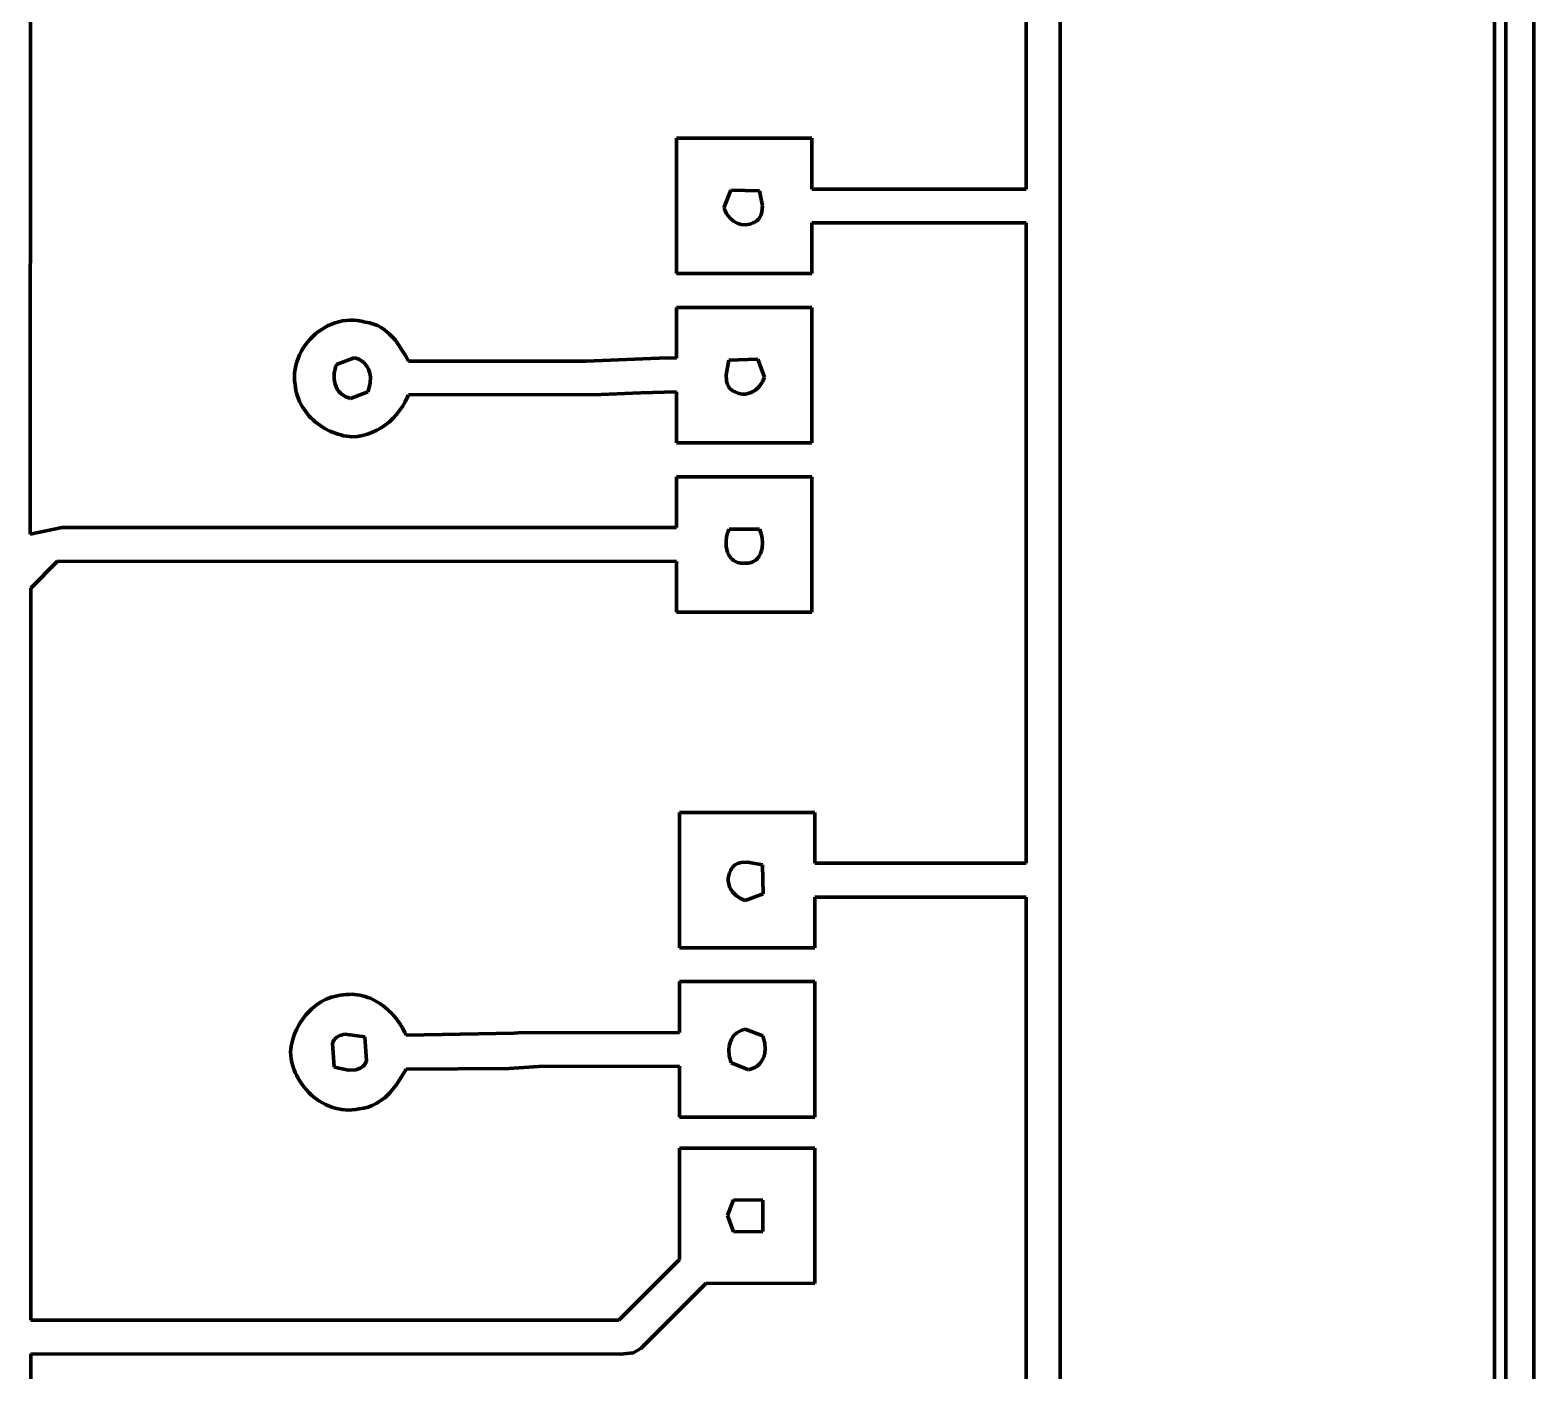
# Model space of a CAD drawing. Header units: millimetres. Extents: x 0 to 15.4, y 0 to 12.6.
# Drawn here: x 11.741 to 15.444, y 5.917 to 9.218 of the extents above; entities that cross this region are included whole.
import ezdxf

# ---------------------------------------------------------------- set-up
doc = ezdxf.new("R2010")
doc.units = ezdxf.units.MM
doc.layers.add('color#000000ff', color=7, linetype='CONTINUOUS', lineweight=100)
doc.layers.add('color#ffffffff', color=7, linetype='CONTINUOUS', lineweight=100)

msp = doc.modelspace()

# ---------------------------------------------------------------- linework, layer by layer
at = {"layer": 'color#000000ff'}
for p, q in [((15.3473, 0.0486), (15.3472, 12.5625)), ((15.375, 12.5902), (15.375, 0.0209)), ((14.2778, 11.7762), (14.2773, 0.4979)), ((14.1944, 8.8263), (14.1945, 10.2431)), ((11.7427, 9.3297), (11.7413, 7.9771)), ((13.3333, 8.6181), (13.3333, 8.9514)), ((13.3333, 8.9514), (13.6667, 8.9514)), ((13.6667, 8.9514), (13.6667, 8.8263)), ((13.4667, 8.824), (13.4499, 8.78)), ((13.5377, 8.8223), (13.4667, 8.824)), ((13.5445, 8.7853), (13.5377, 8.8223)), ((13.6667, 8.8263), (14.1944, 8.8263)), ((13.4499, 8.78), (13.451, 8.7769)), ((13.451, 8.7769), (13.4565, 8.7654)), ((13.5434, 8.7697), (13.5445, 8.7853)), ((13.4565, 8.7654), (13.4641, 8.7553)), ((13.4641, 8.7553), (13.4734, 8.7472)), ((13.4734, 8.7472), (13.484, 8.7414)), ((13.484, 8.7414), (13.4927, 8.7389)), ((13.5081, 8.7388), (13.5144, 8.7403)), ((13.5144, 8.7403), (13.5208, 8.7429)), ((13.5208, 8.7429), (13.5241, 8.7442)), ((13.5241, 8.7442), (13.5271, 8.7457)), ((13.5271, 8.7457), (13.5298, 8.7474)), ((13.5298, 8.7474), (13.5344, 8.7514)), ((13.5344, 8.7514), (13.538, 8.756)), ((13.538, 8.756), (13.5408, 8.7612)), ((13.5408, 8.7612), (13.5434, 8.7697)), ((14.1945, 8.7431), (13.6666, 8.7431)), ((13.6666, 8.7431), (13.6667, 8.6181)), ((14.1944, 7.1667), (14.1945, 8.7431)), ((13.4927, 8.7389), (13.5018, 8.7382)), ((13.5018, 8.7382), (13.5081, 8.7388)), ((13.6667, 8.6181), (13.3333, 8.6181)), ((13.3333, 8.5347), (13.6667, 8.5347)), ((13.3333, 8.4098), (13.3333, 8.5347)), ((13.6667, 8.5347), (13.6667, 8.2014)), ((12.4517, 8.4755), (12.4594, 8.4809)), ((12.4594, 8.4809), (12.4674, 8.4858)), ((12.4674, 8.4858), (12.4756, 8.4901)), ((12.4756, 8.4901), (12.4841, 8.4939)), ((12.4841, 8.4939), (12.4928, 8.4971)), ((12.4928, 8.4971), (12.5017, 8.4997)), ((12.5017, 8.4997), (12.5108, 8.5017)), ((12.5108, 8.5017), (12.52, 8.503)), ((12.52, 8.503), (12.5292, 8.5037)), ((12.5292, 8.5037), (12.5386, 8.5036)), ((12.5386, 8.5036), (12.548, 8.5028)), ((12.548, 8.5028), (12.5574, 8.5012)), ((12.5574, 8.5012), (12.5668, 8.4988)), ((12.5668, 8.4988), (12.5774, 8.497)), ((12.5774, 8.497), (12.5873, 8.494)), ((12.5873, 8.494), (12.5968, 8.4901)), ((12.5968, 8.4901), (12.6057, 8.4853)), ((12.6057, 8.4853), (12.6141, 8.4797)), ((12.4189, 8.4423), (12.4247, 8.4497)), ((12.4247, 8.4497), (12.4308, 8.4568)), ((12.4308, 8.4568), (12.4374, 8.4635)), ((12.4374, 8.4635), (12.4444, 8.4697)), ((12.4444, 8.4697), (12.4517, 8.4755)), ((12.6141, 8.4797), (12.6259, 8.4699)), ((12.6259, 8.4699), (12.64, 8.4549)), ((12.64, 8.4549), (12.6661, 8.4162)), ((12.3981, 8.4009), (12.4011, 8.4096)), ((12.4011, 8.4096), (12.4048, 8.4182)), ((12.4048, 8.4182), (12.409, 8.4265)), ((12.409, 8.4265), (12.4137, 8.4346)), ((12.4137, 8.4346), (12.4189, 8.4423)), ((12.5392, 8.4111), (12.4957, 8.3946)), ((12.5433, 8.41), (12.5392, 8.4111)), ((12.5507, 8.4072), (12.5433, 8.41)), ((12.5572, 8.4036), (12.5507, 8.4072)), ((12.6661, 8.4162), (12.6733, 8.4027)), ((13.111, 8.4026), (13.3103, 8.4105)), ((13.3103, 8.4105), (13.3333, 8.4098)), ((13.5334, 8.4073), (13.4621, 8.4054)), ((13.5501, 8.3635), (13.5334, 8.4073)), ((12.3924, 8.364), (12.3928, 8.3734)), ((12.3928, 8.3734), (12.3939, 8.3827)), ((12.3939, 8.3827), (12.3956, 8.3919)), ((12.3956, 8.3919), (12.3981, 8.4009)), ((12.4905, 8.3731), (12.4901, 8.3589)), ((12.4944, 8.391), (12.4905, 8.3731)), ((12.4957, 8.3946), (12.4944, 8.391)), ((12.5628, 8.3993), (12.5572, 8.4036)), ((12.5675, 8.3944), (12.5628, 8.3993)), ((12.5715, 8.3889), (12.5675, 8.3944)), ((12.5746, 8.383), (12.5715, 8.3889)), ((12.5778, 8.3734), (12.5746, 8.383)), ((12.5793, 8.3632), (12.5778, 8.3734)), ((12.6733, 8.4027), (13.111, 8.4026)), ((13.4621, 8.4054), (13.4553, 8.3693)), ((13.4553, 8.3693), (13.4562, 8.3538)), ((12.3927, 8.3545), (12.3924, 8.364)), ((12.3938, 8.345), (12.3927, 8.3545)), ((12.3947, 8.3377), (12.3938, 8.345)), ((12.396, 8.3305), (12.3947, 8.3377)), ((12.4901, 8.3589), (12.4917, 8.3487)), ((12.4917, 8.3487), (12.4948, 8.3392)), ((12.4948, 8.3392), (12.4979, 8.3333)), ((12.4979, 8.3333), (12.5018, 8.3278)), ((12.5734, 8.3274), (12.5759, 8.3345)), ((12.5759, 8.3345), (12.5789, 8.3489)), ((12.5789, 8.3489), (12.5793, 8.3632)), ((13.4562, 8.3538), (13.4587, 8.3454)), ((13.4587, 8.3454), (13.4613, 8.3402)), ((13.4613, 8.3402), (13.4647, 8.3356)), ((13.4647, 8.3356), (13.4692, 8.3316)), ((13.5206, 8.327), (13.5285, 8.332)), ((13.5285, 8.332), (13.5376, 8.3407)), ((13.5376, 8.3407), (13.545, 8.3514)), ((13.545, 8.3514), (13.5501, 8.3635)), ((12.3976, 8.3235), (12.396, 8.3305)), ((12.3997, 8.3166), (12.3976, 8.3235)), ((12.4021, 8.31), (12.3997, 8.3166)), ((12.4049, 8.3034), (12.4021, 8.31)), ((12.408, 8.2971), (12.4049, 8.3034)), ((12.4114, 8.2909), (12.408, 8.2971)), ((12.5018, 8.3278), (12.5066, 8.323)), ((12.5066, 8.323), (12.5122, 8.3187)), ((12.5122, 8.3187), (12.5187, 8.3151)), ((12.5187, 8.3151), (12.5261, 8.3122)), ((12.5261, 8.3122), (12.5302, 8.3111)), ((12.5302, 8.3111), (12.5734, 8.3274)), ((12.665, 8.3022), (12.6585, 8.2913)), ((12.6733, 8.3195), (12.665, 8.3022)), ((13.1472, 8.3203), (12.6733, 8.3195)), ((13.2456, 8.3249), (13.1472, 8.3203)), ((13.3332, 8.3268), (13.2456, 8.3249)), ((13.3333, 8.2014), (13.3332, 8.3268)), ((13.4692, 8.3316), (13.4717, 8.3299)), ((13.4717, 8.3299), (13.4746, 8.3283)), ((13.4746, 8.3283), (13.4777, 8.3269)), ((13.4777, 8.3269), (13.4841, 8.3241)), ((13.4841, 8.3241), (13.4905, 8.3224)), ((13.4905, 8.3224), (13.4968, 8.3216)), ((13.4968, 8.3216), (13.5031, 8.3217)), ((13.5031, 8.3217), (13.5121, 8.3235)), ((13.5121, 8.3235), (13.5206, 8.327)), ((12.4151, 8.2849), (12.4114, 8.2909)), ((12.4192, 8.2792), (12.4151, 8.2849)), ((12.4235, 8.2736), (12.4192, 8.2792)), ((12.4281, 8.2682), (12.4235, 8.2736)), ((12.433, 8.2631), (12.4281, 8.2682)), ((12.4381, 8.2582), (12.433, 8.2631)), ((12.4434, 8.2535), (12.4381, 8.2582)), ((12.6351, 8.262), (12.626, 8.2535)), ((12.6435, 8.2711), (12.6351, 8.262)), ((12.6514, 8.2809), (12.6435, 8.2711)), ((12.6585, 8.2913), (12.6514, 8.2809)), ((12.449, 8.249), (12.4434, 8.2535)), ((12.4547, 8.2448), (12.449, 8.249)), ((12.4607, 8.2409), (12.4547, 8.2448)), ((12.4668, 8.2372), (12.4607, 8.2409)), ((12.4731, 8.2337), (12.4668, 8.2372)), ((12.4795, 8.2306), (12.4731, 8.2337)), ((12.4861, 8.2277), (12.4795, 8.2306)), ((12.4928, 8.2251), (12.4861, 8.2277)), ((12.4996, 8.2229), (12.4928, 8.2251)), ((12.5065, 8.2209), (12.4996, 8.2229)), ((12.5725, 8.2231), (12.5603, 8.2197)), ((12.5842, 8.2275), (12.5725, 8.2231)), ((12.5954, 8.2327), (12.5842, 8.2275)), ((12.6062, 8.2388), (12.5954, 8.2327)), ((12.6164, 8.2458), (12.6062, 8.2388)), ((12.626, 8.2535), (12.6164, 8.2458)), ((12.5135, 8.2192), (12.5065, 8.2209)), ((12.5205, 8.2178), (12.5135, 8.2192)), ((12.5276, 8.2168), (12.5205, 8.2178)), ((12.5348, 8.2161), (12.5276, 8.2168)), ((12.5477, 8.2174), (12.5348, 8.2161)), ((12.5603, 8.2197), (12.5477, 8.2174)), ((13.6667, 8.2014), (13.3333, 8.2014)), ((13.3333, 7.993), (13.3333, 8.118)), ((13.3333, 8.118), (13.6667, 8.118)), ((13.6667, 8.118), (13.6667, 7.7848)), ((11.7413, 7.9771), (11.8205, 7.9932)), ((11.8205, 7.9932), (13.3333, 7.993)), ((13.4565, 7.9706), (13.4551, 7.9587)), ((13.4595, 7.982), (13.4565, 7.9706)), ((13.4624, 7.989), (13.4595, 7.982)), ((13.5376, 7.989), (13.4624, 7.989)), ((13.5416, 7.9785), (13.5376, 7.989)), ((13.5441, 7.967), (13.5416, 7.9785)), ((13.5449, 7.9551), (13.5441, 7.967)), ((13.4551, 7.9587), (13.4555, 7.9467)), ((13.4555, 7.9467), (13.4568, 7.9391)), ((13.4568, 7.9391), (13.459, 7.9318)), ((13.459, 7.9318), (13.462, 7.9251)), ((13.462, 7.9251), (13.466, 7.9191)), ((13.5365, 7.9225), (13.5399, 7.9289)), ((13.5399, 7.9289), (13.5424, 7.9359)), ((13.5424, 7.9359), (13.544, 7.9434)), ((13.544, 7.9434), (13.5449, 7.9551)), ((11.8091, 7.91), (11.7428, 7.8437)), ((13.3333, 7.9098), (11.8091, 7.91)), ((13.3333, 7.7848), (13.3333, 7.9098)), ((13.466, 7.9191), (13.4683, 7.9164)), ((13.4683, 7.9164), (13.4709, 7.914)), ((13.4709, 7.914), (13.4737, 7.9118)), ((13.4737, 7.9118), (13.4768, 7.9099)), ((13.4768, 7.9099), (13.4801, 7.9083)), ((13.4801, 7.9083), (13.4837, 7.907)), ((13.4837, 7.907), (13.4875, 7.9061)), ((13.4875, 7.9061), (13.4916, 7.9056)), ((13.4916, 7.9056), (13.496, 7.9054)), ((13.496, 7.9054), (13.5006, 7.9056)), ((13.5006, 7.9056), (13.5052, 7.9055)), ((13.5052, 7.9055), (13.5094, 7.9057)), ((13.5094, 7.9057), (13.5135, 7.9063)), ((13.5135, 7.9063), (13.5172, 7.9073)), ((13.5172, 7.9073), (13.5207, 7.9087)), ((13.5207, 7.9087), (13.5239, 7.9103)), ((13.5239, 7.9103), (13.5269, 7.9122)), ((13.5269, 7.9122), (13.5297, 7.9144)), ((13.5297, 7.9144), (13.5322, 7.9169)), ((13.5322, 7.9169), (13.5344, 7.9196)), ((13.5344, 7.9196), (13.5365, 7.9225)), ((11.7428, 7.8437), (11.743, 6.0417)), ((13.6667, 7.7848), (13.3333, 7.7848)), ((13.3403, 6.9583), (13.3403, 7.2917)), ((13.3403, 7.2917), (13.6736, 7.2917)), ((13.6736, 7.2917), (13.6736, 7.1667)), ((13.4665, 7.1493), (13.4652, 7.1461)), ((13.4681, 7.1523), (13.4665, 7.1493)), ((13.4698, 7.155), (13.4681, 7.1523)), ((13.4737, 7.1596), (13.4698, 7.155)), ((13.4783, 7.1632), (13.4737, 7.1596)), ((13.4835, 7.166), (13.4783, 7.1632)), ((13.492, 7.1686), (13.4835, 7.166)), ((13.5077, 7.1696), (13.492, 7.1686)), ((13.5447, 7.1625), (13.5077, 7.1696)), ((13.5462, 7.0916), (13.5447, 7.1625)), ((13.6736, 7.1667), (14.1944, 7.1667)), ((13.4606, 7.1302), (13.4604, 7.124)), ((13.4604, 7.124), (13.4617, 7.115)), ((13.4617, 7.1365), (13.4606, 7.1302)), ((13.4638, 7.1429), (13.4617, 7.1365)), ((13.4617, 7.115), (13.4647, 7.1064)), ((13.4652, 7.1461), (13.4638, 7.1429)), ((13.4647, 7.1064), (13.4711, 7.0961)), ((13.4711, 7.0961), (13.4798, 7.0871)), ((13.4798, 7.0871), (13.4904, 7.08)), ((13.4904, 7.08), (13.5024, 7.0749)), ((13.5024, 7.0749), (13.5462, 7.0916)), ((14.1944, 7.0833), (13.6736, 7.0833)), ((13.6736, 7.0833), (13.6736, 6.9583)), ((14.1944, 5.6528), (14.1944, 7.0833)), ((13.6736, 6.9583), (13.3403, 6.9583)), ((13.3403, 6.875), (13.6736, 6.875)), ((13.3403, 6.7499), (13.3403, 6.875)), ((13.6736, 6.875), (13.6736, 6.5417)), ((12.4406, 6.8129), (12.4461, 6.8172)), ((12.4461, 6.8172), (12.4519, 6.8212)), ((12.4519, 6.8212), (12.4579, 6.825)), ((12.4579, 6.825), (12.4641, 6.8284)), ((12.4641, 6.8284), (12.4704, 6.8315)), ((12.4704, 6.8315), (12.477, 6.8342)), ((12.477, 6.8342), (12.4837, 6.8366)), ((12.4837, 6.8366), (12.4906, 6.8386)), ((12.4906, 6.8386), (12.4976, 6.8403)), ((12.4976, 6.8403), (12.5048, 6.8415)), ((12.5048, 6.8415), (12.5122, 6.8424)), ((12.5122, 6.8424), (12.5193, 6.8433)), ((12.5193, 6.8433), (12.5263, 6.8438)), ((12.5263, 6.8438), (12.5333, 6.8439)), ((12.5333, 6.8439), (12.5402, 6.8435)), ((12.5402, 6.8435), (12.547, 6.8428)), ((12.547, 6.8428), (12.5537, 6.8418)), ((12.5537, 6.8418), (12.5603, 6.8403)), ((12.5603, 6.8403), (12.5667, 6.8385)), ((12.5667, 6.8385), (12.5731, 6.8364)), ((12.5731, 6.8364), (12.5793, 6.834)), ((12.5793, 6.834), (12.5854, 6.8312)), ((12.5854, 6.8312), (12.5914, 6.8282)), ((12.5914, 6.8282), (12.6029, 6.8212)), ((12.6029, 6.8212), (12.6139, 6.8133)), ((12.4078, 6.7758), (12.4118, 6.7817)), ((12.4118, 6.7817), (12.416, 6.7874)), ((12.416, 6.7874), (12.4205, 6.793)), ((12.4205, 6.793), (12.4251, 6.7983)), ((12.4251, 6.7983), (12.4301, 6.8034)), ((12.4301, 6.8034), (12.4352, 6.8083)), ((12.4352, 6.8083), (12.4406, 6.8129)), ((12.6139, 6.8133), (12.6242, 6.8043)), ((12.6242, 6.8043), (12.6338, 6.7946)), ((12.6338, 6.7946), (12.6427, 6.7841)), ((12.6427, 6.7841), (12.6508, 6.773)), ((12.3877, 6.73), (12.392, 6.7437)), ((12.392, 6.7437), (12.3975, 6.7569)), ((12.3975, 6.7569), (12.4041, 6.7696)), ((12.4041, 6.7696), (12.4078, 6.7758)), ((12.5038, 6.7422), (12.4967, 6.7382)), ((12.5165, 6.7456), (12.5038, 6.7422)), ((12.5654, 6.7389), (12.5165, 6.7456)), ((12.6508, 6.773), (12.6581, 6.7613)), ((12.6581, 6.7613), (12.6645, 6.7492)), ((12.6645, 6.7492), (12.6674, 6.743)), ((12.6674, 6.743), (12.9337, 6.7483)), ((12.9337, 6.7483), (12.9432, 6.7494)), ((12.9432, 6.7494), (13.3403, 6.7499)), ((13.4762, 6.7441), (13.4719, 6.7389)), ((13.4814, 6.7487), (13.4762, 6.7441)), ((13.4874, 6.7527), (13.4814, 6.7487)), ((13.4943, 6.7559), (13.4874, 6.7527)), ((13.5022, 6.7584), (13.4943, 6.7559)), ((13.546, 6.7417), (13.5022, 6.7584)), ((13.5506, 6.7239), (13.546, 6.7417)), ((12.3826, 6.7018), (12.3834, 6.7089)), ((12.3834, 6.7089), (12.3845, 6.716)), ((12.3845, 6.716), (12.3859, 6.723)), ((12.3859, 6.723), (12.3877, 6.73)), ((12.4901, 6.7324), (12.4861, 6.7233)), ((12.4861, 6.7233), (12.4898, 6.6643)), ((12.4967, 6.7382), (12.4901, 6.7324)), ((12.5696, 6.68), (12.5654, 6.7389)), ((13.4631, 6.7174), (13.4621, 6.707)), ((13.4621, 6.707), (13.4631, 6.6927)), ((13.4657, 6.7272), (13.4631, 6.7174)), ((13.4684, 6.7332), (13.4657, 6.7272)), ((13.4719, 6.7389), (13.4684, 6.7332)), ((13.5516, 6.7096), (13.5506, 6.7239)), ((13.5506, 6.6992), (13.5516, 6.7096)), ((12.3833, 6.6932), (12.3826, 6.7018)), ((12.3845, 6.6846), (12.3833, 6.6932)), ((12.3863, 6.6762), (12.3845, 6.6846)), ((12.3885, 6.6679), (12.3863, 6.6762)), ((12.3912, 6.6597), (12.3885, 6.6679)), ((12.5543, 6.6619), (12.5613, 6.6666)), ((12.5613, 6.6666), (12.5657, 6.6708)), ((12.5657, 6.6708), (12.5696, 6.68)), ((12.9931, 6.6658), (12.921, 6.6612)), ((13.3403, 6.6667), (12.9931, 6.6658)), ((13.3403, 6.5417), (13.3403, 6.6667)), ((13.4631, 6.6927), (13.468, 6.6749)), ((13.468, 6.6749), (13.5115, 6.6583)), ((13.5263, 6.664), (13.5323, 6.668)), ((13.5323, 6.668), (13.5375, 6.6726)), ((13.5375, 6.6726), (13.5418, 6.6777)), ((13.5418, 6.6777), (13.5452, 6.6834)), ((13.5452, 6.6834), (13.5479, 6.6894)), ((13.5479, 6.6894), (13.5506, 6.6992)), ((12.3943, 6.6517), (12.3912, 6.6597)), ((12.3979, 6.6439), (12.3943, 6.6517)), ((12.4019, 6.6363), (12.3979, 6.6439)), ((12.4063, 6.629), (12.4019, 6.6363)), ((12.4111, 6.6219), (12.4063, 6.629)), ((12.4898, 6.6643), (12.5253, 6.6571)), ((12.5253, 6.6571), (12.5442, 6.6582)), ((12.5442, 6.6582), (12.5543, 6.6619)), ((12.6674, 6.6597), (12.6448, 6.6225)), ((12.921, 6.6612), (12.6674, 6.6597)), ((13.5115, 6.6583), (13.5155, 6.6594)), ((13.5155, 6.6594), (13.5194, 6.6608)), ((13.5194, 6.6608), (13.5263, 6.664)), ((12.4162, 6.615), (12.4111, 6.6219)), ((12.4217, 6.6085), (12.4162, 6.615)), ((12.4276, 6.6023), (12.4217, 6.6085)), ((12.4337, 6.5964), (12.4276, 6.6023)), ((12.4402, 6.5908), (12.4337, 6.5964)), ((12.6273, 6.6014), (12.6155, 6.5902)), ((12.6448, 6.6225), (12.6273, 6.6014)), ((12.4469, 6.5857), (12.4402, 6.5908)), ((12.4539, 6.5809), (12.4469, 6.5857)), ((12.4611, 6.5765), (12.4539, 6.5809)), ((12.4686, 6.5726), (12.4611, 6.5765)), ((12.4763, 6.5691), (12.4686, 6.5726)), ((12.4841, 6.5662), (12.4763, 6.5691)), ((12.4922, 6.5637), (12.4841, 6.5662)), ((12.5004, 6.5617), (12.4922, 6.5637)), ((12.5087, 6.5602), (12.5004, 6.5617)), ((12.5172, 6.5593), (12.5087, 6.5602)), ((12.5258, 6.559), (12.5172, 6.5593)), ((12.5345, 6.5593), (12.5258, 6.559)), ((12.5432, 6.5602), (12.5345, 6.5593)), ((12.552, 6.5617), (12.5432, 6.5602)), ((12.5631, 6.5635), (12.552, 6.5617)), ((12.5738, 6.5663), (12.5631, 6.5635)), ((12.5839, 6.5701), (12.5738, 6.5663)), ((12.5935, 6.5749), (12.5839, 6.5701)), ((12.6027, 6.5805), (12.5935, 6.5749)), ((12.6155, 6.5902), (12.6027, 6.5805)), ((13.6736, 6.5417), (13.3403, 6.5417)), ((13.3402, 6.1907), (13.3403, 6.4653)), ((13.3403, 6.4653), (13.6736, 6.4653)), ((13.6736, 6.4653), (13.6736, 6.132)), ((13.4734, 6.338), (13.4588, 6.299)), ((13.5454, 6.3371), (13.4734, 6.338)), ((13.5455, 6.2601), (13.5454, 6.3371)), ((13.4588, 6.299), (13.4732, 6.2593)), ((13.4732, 6.2593), (13.5455, 6.2601)), ((13.1908, 6.0417), (13.3402, 6.1907)), ((13.4065, 6.1323), (13.2449, 5.9718)), ((13.6736, 6.132), (13.4065, 6.1323)), ((11.743, 6.0417), (13.1908, 6.0417)), ((13.2449, 5.9718), (13.2262, 5.961)), ((11.7431, 5.9584), (11.743, 4.7986)), ((13.1954, 5.9582), (11.7431, 5.9584)), ((13.2262, 5.961), (13.1954, 5.9582))]:
    msp.add_line(p, q, dxfattribs=at)
at = {"layer": 'color#ffffffff'}
for p, q in [((15.4444, 12.6111), (15.4444, 0)), ((15.375, 0.0209), (15.375, 12.5902)), ((13.4499, 8.78), (13.4667, 8.824)), ((13.4667, 8.824), (13.5377, 8.8223)), ((13.5377, 8.8223), (13.5445, 8.7853)), ((13.451, 8.7769), (13.4499, 8.78)), ((13.4565, 8.7654), (13.451, 8.7769)), ((13.5445, 8.7853), (13.5434, 8.7697)), ((13.4641, 8.7553), (13.4565, 8.7654)), ((13.4734, 8.7472), (13.4641, 8.7553)), ((13.484, 8.7414), (13.4734, 8.7472)), ((13.4927, 8.7389), (13.484, 8.7414)), ((13.5144, 8.7403), (13.5081, 8.7388)), ((13.5208, 8.7429), (13.5144, 8.7403)), ((13.5241, 8.7442), (13.5208, 8.7429)), ((13.5271, 8.7457), (13.5241, 8.7442)), ((13.5298, 8.7474), (13.5271, 8.7457)), ((13.5344, 8.7514), (13.5298, 8.7474)), ((13.538, 8.756), (13.5344, 8.7514)), ((13.5408, 8.7612), (13.538, 8.756)), ((13.5434, 8.7697), (13.5408, 8.7612)), ((13.5018, 8.7382), (13.4927, 8.7389)), ((13.5081, 8.7388), (13.5018, 8.7382)), ((12.4957, 8.3946), (12.5392, 8.4111)), ((12.5392, 8.4111), (12.5433, 8.41)), ((12.5433, 8.41), (12.5507, 8.4072)), ((12.5507, 8.4072), (12.5572, 8.4036)), ((13.4621, 8.4054), (13.5334, 8.4073)), ((13.5334, 8.4073), (13.5501, 8.3635)), ((12.4901, 8.3589), (12.4905, 8.3731)), ((12.4905, 8.3731), (12.4944, 8.391)), ((12.4944, 8.391), (12.4957, 8.3946)), ((12.5572, 8.4036), (12.5628, 8.3993)), ((12.5628, 8.3993), (12.5675, 8.3944)), ((12.5675, 8.3944), (12.5715, 8.3889)), ((12.5715, 8.3889), (12.5746, 8.383)), ((12.5746, 8.383), (12.5778, 8.3734)), ((12.5778, 8.3734), (12.5793, 8.3632)), ((13.4553, 8.3693), (13.4621, 8.4054)), ((13.4562, 8.3538), (13.4553, 8.3693)), ((12.4917, 8.3487), (12.4901, 8.3589)), ((12.4948, 8.3392), (12.4917, 8.3487)), ((12.4979, 8.3333), (12.4948, 8.3392)), ((12.5018, 8.3278), (12.4979, 8.3333)), ((12.5759, 8.3345), (12.5734, 8.3274)), ((12.5789, 8.3489), (12.5759, 8.3345)), ((12.5793, 8.3632), (12.5789, 8.3489)), ((13.4587, 8.3454), (13.4562, 8.3538)), ((13.4613, 8.3402), (13.4587, 8.3454)), ((13.4647, 8.3356), (13.4613, 8.3402)), ((13.4692, 8.3316), (13.4647, 8.3356)), ((13.5285, 8.332), (13.5206, 8.327)), ((13.5376, 8.3407), (13.5285, 8.332)), ((13.545, 8.3514), (13.5376, 8.3407)), ((13.5501, 8.3635), (13.545, 8.3514)), ((12.5066, 8.323), (12.5018, 8.3278)), ((12.5122, 8.3187), (12.5066, 8.323)), ((12.5187, 8.3151), (12.5122, 8.3187)), ((12.5261, 8.3122), (12.5187, 8.3151)), ((12.5302, 8.3111), (12.5261, 8.3122)), ((12.5734, 8.3274), (12.5302, 8.3111)), ((13.4717, 8.3299), (13.4692, 8.3316)), ((13.4746, 8.3283), (13.4717, 8.3299)), ((13.4777, 8.3269), (13.4746, 8.3283)), ((13.4841, 8.3241), (13.4777, 8.3269)), ((13.4905, 8.3224), (13.4841, 8.3241)), ((13.4968, 8.3216), (13.4905, 8.3224)), ((13.5031, 8.3217), (13.4968, 8.3216)), ((13.5121, 8.3235), (13.5031, 8.3217)), ((13.5206, 8.327), (13.5121, 8.3235)), ((13.4551, 7.9587), (13.4565, 7.9706)), ((13.4565, 7.9706), (13.4595, 7.982)), ((13.4595, 7.982), (13.4624, 7.989)), ((13.4624, 7.989), (13.5376, 7.989)), ((13.5376, 7.989), (13.5416, 7.9785)), ((13.5416, 7.9785), (13.5441, 7.967)), ((13.5441, 7.967), (13.5449, 7.9551)), ((13.4555, 7.9467), (13.4551, 7.9587)), ((13.4568, 7.9391), (13.4555, 7.9467)), ((13.459, 7.9318), (13.4568, 7.9391)), ((13.462, 7.9251), (13.459, 7.9318)), ((13.466, 7.9191), (13.462, 7.9251)), ((13.5399, 7.9289), (13.5365, 7.9225)), ((13.5424, 7.9359), (13.5399, 7.9289)), ((13.544, 7.9434), (13.5424, 7.9359)), ((13.5449, 7.9551), (13.544, 7.9434)), ((13.4683, 7.9164), (13.466, 7.9191)), ((13.4709, 7.914), (13.4683, 7.9164)), ((13.4737, 7.9118), (13.4709, 7.914)), ((13.4768, 7.9099), (13.4737, 7.9118)), ((13.4801, 7.9083), (13.4768, 7.9099)), ((13.4837, 7.907), (13.4801, 7.9083)), ((13.4875, 7.9061), (13.4837, 7.907)), ((13.4916, 7.9056), (13.4875, 7.9061)), ((13.496, 7.9054), (13.4916, 7.9056)), ((13.5006, 7.9056), (13.496, 7.9054)), ((13.5052, 7.9055), (13.5006, 7.9056)), ((13.5094, 7.9057), (13.5052, 7.9055)), ((13.5135, 7.9063), (13.5094, 7.9057)), ((13.5172, 7.9073), (13.5135, 7.9063)), ((13.5207, 7.9087), (13.5172, 7.9073)), ((13.5239, 7.9103), (13.5207, 7.9087)), ((13.5269, 7.9122), (13.5239, 7.9103)), ((13.5297, 7.9144), (13.5269, 7.9122)), ((13.5322, 7.9169), (13.5297, 7.9144)), ((13.5344, 7.9196), (13.5322, 7.9169)), ((13.5365, 7.9225), (13.5344, 7.9196)), ((13.4652, 7.1461), (13.4665, 7.1493)), ((13.4665, 7.1493), (13.4681, 7.1523)), ((13.4681, 7.1523), (13.4698, 7.155)), ((13.4698, 7.155), (13.4737, 7.1596)), ((13.4737, 7.1596), (13.4783, 7.1632)), ((13.4783, 7.1632), (13.4835, 7.166)), ((13.4835, 7.166), (13.492, 7.1686)), ((13.492, 7.1686), (13.5077, 7.1696)), ((13.5077, 7.1696), (13.5447, 7.1625)), ((13.5447, 7.1625), (13.5462, 7.0916)), ((13.4604, 7.124), (13.4606, 7.1302)), ((13.4617, 7.115), (13.4604, 7.124)), ((13.4606, 7.1302), (13.4617, 7.1365)), ((13.4617, 7.1365), (13.4638, 7.1429)), ((13.4647, 7.1064), (13.4617, 7.115)), ((13.4638, 7.1429), (13.4652, 7.1461)), ((13.4711, 7.0961), (13.4647, 7.1064)), ((13.4798, 7.0871), (13.4711, 7.0961)), ((13.4904, 7.08), (13.4798, 7.0871)), ((13.5024, 7.0749), (13.4904, 7.08)), ((13.5462, 7.0916), (13.5024, 7.0749)), ((12.4967, 6.7382), (12.5038, 6.7422)), ((12.5038, 6.7422), (12.5165, 6.7456)), ((12.5165, 6.7456), (12.5654, 6.7389)), ((13.4719, 6.7389), (13.4762, 6.7441)), ((13.4762, 6.7441), (13.4814, 6.7487)), ((13.4814, 6.7487), (13.4874, 6.7527)), ((13.4874, 6.7527), (13.4943, 6.7559)), ((13.4943, 6.7559), (13.5022, 6.7584)), ((13.5022, 6.7584), (13.546, 6.7417)), ((13.546, 6.7417), (13.5506, 6.7239)), ((12.4861, 6.7233), (12.4901, 6.7324)), ((12.4898, 6.6643), (12.4861, 6.7233)), ((12.4901, 6.7324), (12.4967, 6.7382)), ((12.5654, 6.7389), (12.5696, 6.68)), ((13.4621, 6.707), (13.4631, 6.7174)), ((13.4631, 6.6927), (13.4621, 6.707)), ((13.4631, 6.7174), (13.4657, 6.7272)), ((13.4657, 6.7272), (13.4684, 6.7332)), ((13.4684, 6.7332), (13.4719, 6.7389)), ((13.5506, 6.7239), (13.5516, 6.7096)), ((13.5516, 6.7096), (13.5506, 6.6992)), ((12.5613, 6.6666), (12.5543, 6.6619)), ((12.5657, 6.6708), (12.5613, 6.6666)), ((12.5696, 6.68), (12.5657, 6.6708)), ((13.468, 6.6749), (13.4631, 6.6927)), ((13.5115, 6.6583), (13.468, 6.6749)), ((13.5323, 6.668), (13.5263, 6.664)), ((13.5375, 6.6726), (13.5323, 6.668)), ((13.5418, 6.6777), (13.5375, 6.6726)), ((13.5452, 6.6834), (13.5418, 6.6777)), ((13.5479, 6.6894), (13.5452, 6.6834)), ((13.5506, 6.6992), (13.5479, 6.6894)), ((12.5253, 6.6571), (12.4898, 6.6643)), ((12.5442, 6.6582), (12.5253, 6.6571)), ((12.5543, 6.6619), (12.5442, 6.6582)), ((13.5155, 6.6594), (13.5115, 6.6583)), ((13.5194, 6.6608), (13.5155, 6.6594)), ((13.5263, 6.664), (13.5194, 6.6608)), ((13.4588, 6.299), (13.4734, 6.338)), ((13.4734, 6.338), (13.5454, 6.3371)), ((13.5454, 6.3371), (13.5455, 6.2601)), ((13.4732, 6.2593), (13.4588, 6.299)), ((13.5455, 6.2601), (13.4732, 6.2593))]:
    msp.add_line(p, q, dxfattribs=at)

doc.saveas('drawing.dxf')
